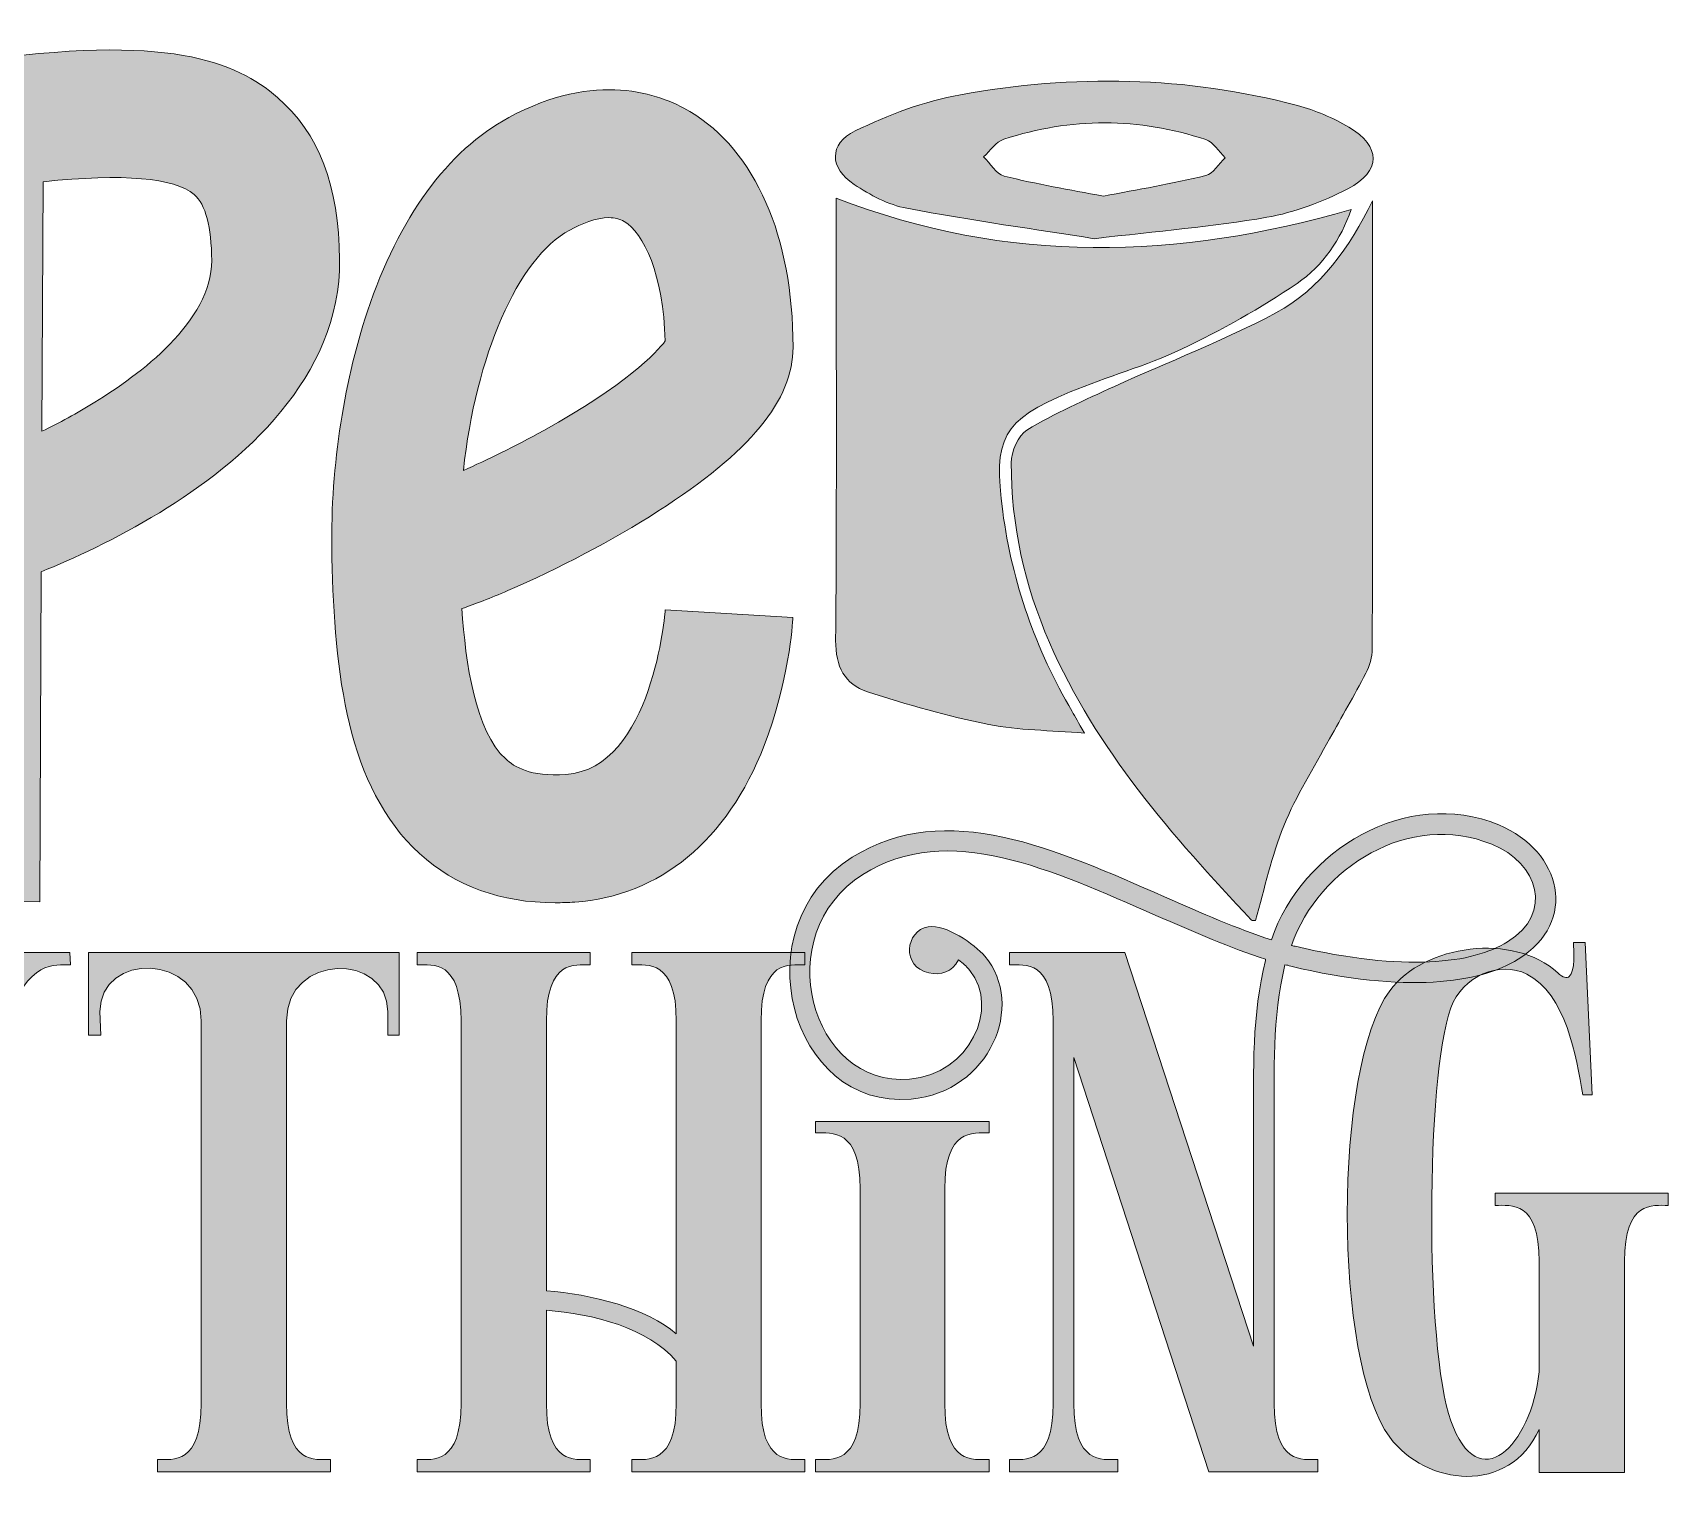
# Model space of a CAD drawing. Header units: inches. Extents: x 82 to 997, y -922 to -158.
# Drawn here: x 539.4 to 986.8, y -561.4 to -160.6 of the extents above; entities that cross this region are included whole.
import ezdxf

# ---------------------------------------------------------------- set-up
doc = ezdxf.new("R2010")
doc.units = ezdxf.units.IN
doc.header["$MEASUREMENT"] = 0
doc.layers.add('Layer 1', color=7, linetype='Continuous')

# ---------------------------------------------------------------- blocks, each defined once
blk = doc.blocks.new('block 3')
at = {"layer": 'Layer 1', "true_color": 0xffffff}
h = blk.add_hatch(color=7, dxfattribs=at)
h.dxf.hatch_style = 2
edge = h.paths.add_edge_path()
edge.add_spline(control_points=[(623.37, -222.68), (623.61, -254.96), (596.71, -278.12), (574.09, -291.87), (562.17, -299.12), (550.3, -304.54), (541.77, -308.03), (541.77, -308.03), (541.36, -398.3), (541.36, -398.3), (541.36, -398.3), (506.37, -398.14), (506.37, -398.14), (506.37, -398.14), (507.4, -170.8), (507.4, -170.8), (507.4, -170.8), (522.29, -168.62), (522.29, -168.62), (576.9, -160.62), (594.98, -168.56), (606.37, -178.33), (617.66, -188.02), (623.22, -202.52), (623.37, -222.68)], knot_values=[0, 0, 0, 0, 1, 1, 1, 2, 2, 2, 3, 3, 3, 4, 4, 4, 5, 5, 5, 6, 6, 6, 7, 7, 7, 8, 8, 8, 8], degree=3, periodic=1)
edge = h.paths.add_edge_path()
edge.add_spline(control_points=[(588.38, -222.94), (588.32, -213.63), (586.7, -207.56), (583.59, -204.89), (578.19, -200.26), (564.31, -199.08), (542.25, -201.36), (542.25, -201.36), (541.94, -269.6), (541.94, -269.6), (546.57, -267.33), (551.51, -264.68), (556.41, -261.67), (568.4, -254.32), (588.51, -239.51), (588.38, -222.94)], knot_values=[0, 0, 0, 0, 1, 1, 1, 2, 2, 2, 3, 3, 3, 4, 4, 4, 5, 5, 5, 5], degree=3, periodic=1)
h = blk.add_hatch(color=7, dxfattribs=at)
h.dxf.hatch_style = 2
edge = h.paths.add_edge_path()
edge.add_spline(control_points=[(712.43, -318.43), (712.43, -318.43), (747.36, -320.5), (747.36, -320.5), (747.26, -322.28), (746.16, -338.42), (739.5, -355.51), (729.35, -381.53), (710.94, -396.74), (687.67, -398.34), (685.85, -398.47), (684.08, -398.53), (682.33, -398.53), (667.48, -398.53), (655.02, -394.02), (645.21, -385.08), (625.38, -366.99), (621.97, -335.54), (621.24, -304.25), (620.71, -281.16), (624.16, -257.2), (630.98, -236.78), (639.51, -211.18), (652.88, -192.86), (669.66, -183.8), (693.47, -170.92), (710.86, -177.24), (719.12, -182.16), (737.06, -192.84), (747.36, -216.33), (747.39, -246.59), (747.4, -261.06), (735.65, -275.33), (710.41, -291.49), (698.12, -299.36), (683.15, -307.27), (669.34, -313.19), (664.57, -315.23), (660.43, -316.85), (656.81, -318.09), (657.78, -332.98), (660.48, -351.64), (668.78, -359.22), (671.13, -361.35), (675.39, -364.12), (685.25, -363.44), (709, -361.8), (712.4, -318.87), (712.43, -318.43)], knot_values=[0, 0, 0, 0, 1, 1, 1, 2, 2, 2, 3, 3, 3, 4, 4, 4, 5, 5, 5, 6, 6, 6, 7, 7, 7, 8, 8, 8, 9, 9, 9, 10, 10, 10, 11, 11, 11, 12, 12, 12, 13, 13, 13, 14, 14, 14, 15, 15, 15, 16, 16, 16, 16], degree=3, periodic=1)
edge = h.paths.add_edge_path()
edge.add_spline(control_points=[(657.21, -280.3), (663.6, -277.49), (671.19, -273.82), (679.2, -269.37), (701.36, -257.05), (710.26, -248.05), (712.38, -244.91), (712.03, -226.83), (706.42, -215.32), (701.21, -212.22), (699.97, -211.48), (698.54, -211.18), (697.03, -211.18), (693.48, -211.18), (689.46, -212.86), (686.29, -214.57), (671.96, -222.32), (660.6, -249.15), (657.21, -280.3)], knot_values=[0, 0, 0, 0, 1, 1, 1, 2, 2, 2, 3, 3, 3, 4, 4, 4, 5, 5, 5, 6, 6, 6, 6], degree=3, periodic=1)
at = {"layer": 'Layer 1', "lineweight": 0}
for points, knots in [([(623.37, -222.68), (623.61, -254.96), (596.71, -278.12), (574.09, -291.87), (562.17, -299.12), (550.3, -304.54), (541.77, -308.03), (541.77, -308.03), (541.36, -398.3), (541.36, -398.3), (541.36, -398.3), (506.37, -398.14), (506.37, -398.14), (506.37, -398.14), (507.4, -170.8), (507.4, -170.8), (507.4, -170.8), (522.29, -168.62), (522.29, -168.62), (576.9, -160.62), (594.98, -168.56), (606.37, -178.33), (617.66, -188.02), (623.22, -202.52), (623.37, -222.68)], [0, 0, 0, 0, 1, 1, 1, 2, 2, 2, 3, 3, 3, 4, 4, 4, 5, 5, 5, 6, 6, 6, 7, 7, 7, 8, 8, 8, 8]), ([(712.43, -318.43), (712.43, -318.43), (747.36, -320.5), (747.36, -320.5), (747.26, -322.28), (746.16, -338.42), (739.5, -355.51), (729.35, -381.53), (710.94, -396.74), (687.67, -398.34), (685.85, -398.47), (684.08, -398.53), (682.33, -398.53), (667.48, -398.53), (655.02, -394.02), (645.21, -385.08), (625.38, -366.99), (621.97, -335.54), (621.24, -304.25), (620.71, -281.16), (624.16, -257.2), (630.98, -236.78), (639.51, -211.18), (652.88, -192.86), (669.66, -183.8), (693.47, -170.92), (710.86, -177.24), (719.12, -182.16), (737.06, -192.84), (747.36, -216.33), (747.39, -246.59), (747.4, -261.06), (735.65, -275.33), (710.41, -291.49), (698.12, -299.36), (683.15, -307.27), (669.34, -313.19), (664.57, -315.23), (660.43, -316.85), (656.81, -318.09), (657.78, -332.98), (660.48, -351.64), (668.78, -359.22), (671.13, -361.35), (675.39, -364.12), (685.25, -363.44), (709, -361.8), (712.4, -318.87), (712.43, -318.43)], [0, 0, 0, 0, 1, 1, 1, 2, 2, 2, 3, 3, 3, 4, 4, 4, 5, 5, 5, 6, 6, 6, 7, 7, 7, 8, 8, 8, 9, 9, 9, 10, 10, 10, 11, 11, 11, 12, 12, 12, 13, 13, 13, 14, 14, 14, 15, 15, 15, 16, 16, 16, 16]), ([(588.38, -222.94), (588.32, -213.63), (586.7, -207.56), (583.59, -204.89), (578.19, -200.26), (564.31, -199.08), (542.25, -201.36), (542.25, -201.36), (541.94, -269.6), (541.94, -269.6), (546.57, -267.33), (551.51, -264.68), (556.41, -261.67), (568.4, -254.32), (588.51, -239.51), (588.38, -222.94)], [0, 0, 0, 0, 1, 1, 1, 2, 2, 2, 3, 3, 3, 4, 4, 4, 5, 5, 5, 5]), ([(657.21, -280.3), (663.6, -277.49), (671.19, -273.82), (679.2, -269.37), (701.36, -257.05), (710.26, -248.05), (712.38, -244.91), (712.03, -226.83), (706.42, -215.32), (701.21, -212.22), (699.97, -211.48), (698.54, -211.18), (697.03, -211.18), (693.48, -211.18), (689.46, -212.86), (686.29, -214.57), (671.96, -222.32), (660.6, -249.15), (657.21, -280.3)], [0, 0, 0, 0, 1, 1, 1, 2, 2, 2, 3, 3, 3, 4, 4, 4, 5, 5, 5, 6, 6, 6, 6])]:
    blk.add_open_spline(points, degree=3, knots=knots, dxfattribs=at)
blk = doc.blocks.new('block 4')
at = {"layer": 'Layer 1', "true_color": 0xffffff}
h = blk.add_hatch(color=7, dxfattribs=at)
h.dxf.hatch_style = 2
edge = h.paths.add_edge_path()
edge.add_spline(control_points=[(784.36, -405.12), (789.27, -404.33), (796.92, -409.83), (799.87, -413.17), (811.06, -426.52), (801.24, -450.27), (779.65, -452.23), (746.67, -455.18), (732.93, -405.31), (763.55, -386.08), (789.46, -369.98), (819.1, -383.92), (848.94, -396.87), (859.15, -401.39), (868.97, -405.71), (878.19, -408.65), (886.64, -384.11), (915.1, -366.84), (940.42, -377.24), (957.7, -384.5), (962.22, -403.74), (945.72, -413.95), (935.12, -420.62), (915.1, -423.37), (883.49, -415.91), (882.9, -415.72), (882.51, -415.52), (881.92, -415.52), (878.39, -430.05), (878.98, -444.58), (878.98, -459.3), (878.98, -459.3), (878.98, -535.47), (878.98, -535.47), (878.98, -552.15), (886.64, -550.78), (890.95, -550.78), (890.95, -550.78), (890.95, -554.12), (890.95, -554.12), (881.14, -554.12), (871.13, -554.12), (861.31, -554.12), (861.31, -554.12), (861.11, -554.12), (861.11, -554.12), (861.11, -554.12), (824.21, -440.85), (824.21, -440.85), (824.21, -440.85), (824.21, -535.47), (824.21, -535.47), (824.21, -552.15), (831.86, -550.78), (836.18, -550.78), (836.18, -550.78), (836.18, -554.12), (836.18, -554.12), (826.37, -554.12), (816.36, -554.12), (806.54, -554.12), (806.54, -554.12), (806.54, -550.78), (806.54, -550.78), (810.86, -550.78), (818.52, -552.15), (818.52, -535.47), (818.52, -535.47), (818.52, -430.83), (818.52, -430.83), (818.52, -414.15), (810.86, -415.52), (806.54, -415.52), (806.54, -415.52), (806.54, -412.18), (806.54, -412.18), (817.14, -412.18), (827.55, -412.18), (838.15, -412.18), (838.15, -412.18), (873.29, -519.76), (873.29, -519.76), (873.29, -519.76), (873.29, -459.49), (873.29, -459.49), (873.29, -444.58), (872.89, -428.87), (876.62, -414.34), (876.62, -414.15), (876.62, -413.95), (876.62, -413.95), (867.2, -411.01), (856.99, -406.49), (846.59, -401.98), (818.12, -389.61), (789.85, -376.06), (766.49, -390.79), (740.58, -407.08), (752.16, -449.09), (779.25, -446.74), (795.74, -445.36), (803.99, -427.3), (795.74, -417.09), (794.57, -415.72), (793.98, -415.13), (792.6, -414.15), (791.03, -417.49), (787.69, -418.47), (784.55, -417.68), (776.9, -416.11), (778.08, -406.1), (784.36, -405.12)], knot_values=[0, 0, 0, 0, 1, 1, 1, 2, 2, 2, 3, 3, 3, 4, 4, 4, 5, 5, 5, 6, 6, 6, 7, 7, 7, 8, 8, 8, 9, 9, 9, 10, 10, 10, 11, 11, 11, 12, 12, 12, 13, 13, 13, 14, 14, 14, 15, 15, 15, 16, 16, 16, 17, 17, 17, 18, 18, 18, 19, 19, 19, 20, 20, 20, 21, 21, 21, 22, 22, 22, 23, 23, 23, 24, 24, 24, 25, 25, 25, 26, 26, 26, 27, 27, 27, 28, 28, 28, 29, 29, 29, 30, 30, 30, 31, 31, 31, 32, 32, 32, 33, 33, 33, 34, 34, 34, 35, 35, 35, 36, 36, 36, 37, 37, 37, 37], degree=3, periodic=1)
edge = h.paths.add_edge_path()
edge.add_spline(control_points=[(801.04, -461.46), (796.53, -461.46), (788.87, -460.28), (788.87, -476.77), (788.87, -511.71), (788.87, -500.52), (788.87, -535.47), (788.87, -552.15), (796.53, -550.78), (801.04, -550.78), (801.04, -550.78), (801.04, -554.12), (801.04, -554.12), (785.14, -554.12), (769.44, -554.12), (753.54, -554.12), (753.54, -554.12), (753.54, -550.78), (753.54, -550.78), (758.05, -550.78), (765.71, -552.15), (765.71, -535.47), (765.71, -500.52), (765.71, -511.71), (765.71, -476.77), (765.71, -460.28), (758.05, -461.46), (753.54, -461.46), (753.54, -461.46), (753.54, -458.32), (753.54, -458.32), (769.44, -458.32), (785.14, -458.32), (801.04, -458.32), (801.04, -458.32), (801.04, -461.46), (801.04, -461.46)], knot_values=[0, 0, 0, 0, 1, 1, 1, 2, 2, 2, 3, 3, 3, 4, 4, 4, 5, 5, 5, 6, 6, 6, 7, 7, 7, 8, 8, 8, 9, 9, 9, 10, 10, 10, 11, 11, 11, 12, 12, 12, 12], degree=3, periodic=1)
edge = h.paths.add_edge_path()
edge.add_spline(control_points=[(884.67, -410.42), (914.71, -417.49), (933.36, -415.13), (942.78, -409.24), (955.54, -401.39), (951.22, -387.65), (938.46, -382.54), (916.08, -373.32), (891.15, -388.82), (883.69, -410.22), (883.89, -410.22), (884.28, -410.42), (884.67, -410.42)], knot_values=[0, 0, 0, 0, 1, 1, 1, 2, 2, 2, 3, 3, 3, 4, 4, 4, 4], degree=3, periodic=1)
h = blk.add_hatch(color=7, dxfattribs=at)
h.dxf.hatch_style = 2
edge = h.paths.add_edge_path()
edge.add_spline(control_points=[(951.42, -526.83), (951.42, -516.82), (951.42, -506.61), (951.42, -496.6), (951.42, -479.91), (943.77, -481.29), (939.45, -481.29), (939.45, -481.29), (939.45, -477.95), (939.45, -477.95), (955.15, -477.95), (970.86, -477.95), (986.76, -477.95), (986.76, -477.95), (986.76, -481.29), (986.76, -481.29), (982.44, -481.29), (974.79, -479.91), (974.79, -496.6), (974.79, -496.6), (974.79, -554.31), (974.79, -554.31), (974.79, -554.31), (951.42, -554.31), (951.42, -554.31), (951.42, -554.31), (951.42, -542.53), (951.42, -542.53), (943.38, -560.59), (920.41, -558.04), (910.59, -544.69), (895.08, -524.08), (895.08, -443.4), (910.59, -422.59), (920.01, -409.83), (944.55, -406.69), (956.53, -417.68), (957.9, -419.06), (959.08, -419.25), (959.67, -418.66), (961.43, -417.29), (960.85, -411.4), (960.85, -409.44), (960.85, -409.44), (963.99, -409.44), (963.99, -409.44), (963.99, -409.44), (965.95, -451.05), (965.95, -451.05), (965.95, -451.05), (963.4, -451.05), (963.4, -451.05), (961.63, -440.65), (958.69, -423.37), (948.09, -418.07), (940.63, -414.34), (930.42, -418.47), (927.28, -427.3), (920.41, -446.34), (920.21, -520.35), (927.28, -540.18), (934.74, -561.38), (949.26, -547.25), (951.42, -526.83)], knot_values=[0, 0, 0, 0, 1, 1, 1, 2, 2, 2, 3, 3, 3, 4, 4, 4, 5, 5, 5, 6, 6, 6, 7, 7, 7, 8, 8, 8, 9, 9, 9, 10, 10, 10, 11, 11, 11, 12, 12, 12, 13, 13, 13, 14, 14, 14, 15, 15, 15, 16, 16, 16, 17, 17, 17, 18, 18, 18, 19, 19, 19, 20, 20, 20, 21, 21, 21, 21], degree=3, periodic=1)
h = blk.add_hatch(color=7, dxfattribs=at)
h.dxf.hatch_style = 2
edge = h.paths.add_edge_path()
edge.add_spline(control_points=[(512.46, -483.25), (512.46, -499.94), (512.46, -518.78), (512.46, -535.47), (512.46, -552.15), (520.12, -550.78), (524.44, -550.78), (524.44, -550.78), (524.44, -554.12), (524.44, -554.12), (508.73, -554.12), (492.83, -554.12), (477.13, -554.12), (477.13, -554.12), (477.13, -550.78), (477.13, -550.78), (481.45, -550.78), (489.1, -552.15), (489.1, -535.47), (489.1, -535.47), (489.1, -485.21), (489.1, -485.21), (489.1, -485.21), (465.55, -430.83), (465.55, -430.83), (458.48, -414.15), (450.63, -415.52), (446.31, -415.52), (446.31, -415.52), (446.31, -412.18), (446.31, -412.18), (446.31, -412.18), (493.03, -412.18), (493.03, -412.18), (493.03, -412.18), (492.83, -415.52), (492.83, -415.52), (488.51, -415.52), (481.84, -414.15), (488.91, -430.83), (488.91, -430.83), (509.32, -476.18), (509.32, -476.18), (509.32, -476.18), (526.6, -430.83), (526.6, -430.83), (532.49, -414.15), (525.81, -415.52), (521.49, -415.52), (521.49, -415.52), (521.3, -412.18), (521.3, -412.18), (521.3, -412.18), (549.57, -412.18), (549.57, -412.18), (549.57, -412.18), (549.76, -415.52), (549.76, -415.52), (545.44, -415.52), (538.18, -414.15), (532.29, -430.83), (532.29, -430.83), (512.46, -483.25), (512.46, -483.25)], knot_values=[0, 0, 0, 0, 1, 1, 1, 2, 2, 2, 3, 3, 3, 4, 4, 4, 5, 5, 5, 6, 6, 6, 7, 7, 7, 8, 8, 8, 9, 9, 9, 10, 10, 10, 11, 11, 11, 12, 12, 12, 13, 13, 13, 14, 14, 14, 15, 15, 15, 16, 16, 16, 17, 17, 17, 18, 18, 18, 19, 19, 19, 20, 20, 20, 21, 21, 21, 21], degree=3, periodic=1)
h = blk.add_hatch(color=7, dxfattribs=at)
h.dxf.hatch_style = 2
edge = h.paths.add_edge_path()
edge.add_spline(control_points=[(639.67, -412.18), (639.67, -412.18), (639.67, -425.73), (639.67, -425.73), (639.67, -425.73), (639.67, -434.76), (639.67, -434.76), (639.67, -434.76), (636.53, -434.76), (636.53, -434.76), (636.53, -434.37), (636.53, -430.83), (636.53, -428.28), (636.53, -412.18), (608.85, -412.18), (608.85, -430.83), (608.85, -465.78), (608.85, -500.52), (608.85, -535.47), (608.85, -552.15), (616.51, -550.78), (620.83, -550.78), (620.83, -550.78), (620.83, -554.12), (620.83, -554.12), (605.12, -554.12), (589.22, -554.12), (573.52, -554.12), (573.52, -554.12), (573.52, -550.78), (573.52, -550.78), (577.84, -550.78), (585.49, -552.15), (585.49, -535.47), (585.49, -500.52), (585.49, -465.78), (585.49, -430.83), (585.49, -412.18), (557.81, -411.99), (557.81, -428.28), (557.81, -428.28), (558.01, -434.76), (558.01, -434.76), (558.01, -434.76), (554.67, -434.76), (554.67, -434.76), (554.67, -434.76), (554.67, -425.73), (554.67, -425.73), (554.67, -425.73), (554.67, -412.18), (554.67, -412.18), (554.67, -412.18), (639.67, -412.18), (639.67, -412.18)], knot_values=[0, 0, 0, 0, 1, 1, 1, 2, 2, 2, 3, 3, 3, 4, 4, 4, 5, 5, 5, 6, 6, 6, 7, 7, 7, 8, 8, 8, 9, 9, 9, 10, 10, 10, 11, 11, 11, 12, 12, 12, 13, 13, 13, 14, 14, 14, 15, 15, 15, 16, 16, 16, 17, 17, 17, 18, 18, 18, 18], degree=3, periodic=1)
h = blk.add_hatch(color=7, dxfattribs=at)
h.dxf.hatch_style = 2
edge = h.paths.add_edge_path()
edge.add_spline(control_points=[(750.59, -415.52), (746.27, -415.52), (738.62, -414.15), (738.62, -430.83), (738.62, -465.78), (738.62, -500.52), (738.62, -535.47), (738.62, -552.15), (746.27, -550.78), (750.59, -550.78), (750.59, -550.78), (750.59, -554.12), (750.59, -554.12), (734.89, -554.12), (719.18, -554.12), (703.28, -554.12), (703.28, -554.12), (703.28, -550.78), (703.28, -550.78), (707.6, -550.78), (715.45, -552.15), (715.45, -535.47), (715.45, -535.47), (715.45, -523.88), (715.45, -523.88), (707.8, -514.85), (692.68, -510.93), (679.92, -509.95), (679.92, -509.95), (679.92, -535.47), (679.92, -535.47), (679.92, -552.15), (687.58, -550.78), (691.89, -550.78), (691.89, -550.78), (691.89, -554.12), (691.89, -554.12), (676.19, -554.12), (660.29, -554.12), (644.58, -554.12), (644.58, -554.12), (644.58, -550.78), (644.58, -550.78), (648.9, -550.78), (656.56, -552.15), (656.56, -535.47), (656.56, -500.52), (656.56, -465.78), (656.56, -430.83), (656.56, -414.15), (648.9, -415.52), (644.58, -415.52), (644.58, -415.52), (644.58, -412.18), (644.58, -412.18), (660.29, -412.18), (676.19, -412.18), (691.89, -412.18), (691.89, -412.18), (691.89, -415.52), (691.89, -415.52), (687.58, -415.52), (679.92, -414.15), (679.92, -430.83), (679.92, -430.83), (679.92, -504.65), (679.92, -504.65), (691.89, -505.43), (707.6, -509.55), (715.45, -516.42), (715.45, -516.42), (715.45, -430.83), (715.45, -430.83), (715.45, -414.15), (707.6, -415.52), (703.28, -415.52), (703.28, -415.52), (703.28, -412.18), (703.28, -412.18), (719.18, -412.18), (734.89, -412.18), (750.59, -412.18), (750.59, -412.18), (750.59, -415.52), (750.59, -415.52)], knot_values=[0, 0, 0, 0, 1, 1, 1, 2, 2, 2, 3, 3, 3, 4, 4, 4, 5, 5, 5, 6, 6, 6, 7, 7, 7, 8, 8, 8, 9, 9, 9, 10, 10, 10, 11, 11, 11, 12, 12, 12, 13, 13, 13, 14, 14, 14, 15, 15, 15, 16, 16, 16, 17, 17, 17, 18, 18, 18, 19, 19, 19, 20, 20, 20, 21, 21, 21, 22, 22, 22, 23, 23, 23, 24, 24, 24, 25, 25, 25, 26, 26, 26, 27, 27, 27, 28, 28, 28, 28], degree=3, periodic=1)
at = {"layer": 'Layer 1', "lineweight": 0}
for points, knots in [([(784.36, -405.12), (789.27, -404.33), (796.92, -409.83), (799.87, -413.17), (811.06, -426.52), (801.24, -450.27), (779.65, -452.23), (746.67, -455.18), (732.93, -405.31), (763.55, -386.08), (789.46, -369.98), (819.1, -383.92), (848.94, -396.87), (859.15, -401.39), (868.97, -405.71), (878.19, -408.65), (886.64, -384.11), (915.1, -366.84), (940.42, -377.24), (957.7, -384.5), (962.22, -403.74), (945.72, -413.95), (935.12, -420.62), (915.1, -423.37), (883.49, -415.91), (882.9, -415.72), (882.51, -415.52), (881.92, -415.52), (878.39, -430.05), (878.98, -444.58), (878.98, -459.3), (878.98, -459.3), (878.98, -535.47), (878.98, -535.47), (878.98, -552.15), (886.64, -550.78), (890.95, -550.78), (890.95, -550.78), (890.95, -554.12), (890.95, -554.12), (881.14, -554.12), (871.13, -554.12), (861.31, -554.12), (861.31, -554.12), (861.11, -554.12), (861.11, -554.12), (861.11, -554.12), (824.21, -440.85), (824.21, -440.85), (824.21, -440.85), (824.21, -535.47), (824.21, -535.47), (824.21, -552.15), (831.86, -550.78), (836.18, -550.78), (836.18, -550.78), (836.18, -554.12), (836.18, -554.12), (826.37, -554.12), (816.36, -554.12), (806.54, -554.12), (806.54, -554.12), (806.54, -550.78), (806.54, -550.78), (810.86, -550.78), (818.52, -552.15), (818.52, -535.47), (818.52, -535.47), (818.52, -430.83), (818.52, -430.83), (818.52, -414.15), (810.86, -415.52), (806.54, -415.52), (806.54, -415.52), (806.54, -412.18), (806.54, -412.18), (817.14, -412.18), (827.55, -412.18), (838.15, -412.18), (838.15, -412.18), (873.29, -519.76), (873.29, -519.76), (873.29, -519.76), (873.29, -459.49), (873.29, -459.49), (873.29, -444.58), (872.89, -428.87), (876.62, -414.34), (876.62, -414.15), (876.62, -413.95), (876.62, -413.95), (867.2, -411.01), (856.99, -406.49), (846.59, -401.98), (818.12, -389.61), (789.85, -376.06), (766.49, -390.79), (740.58, -407.08), (752.16, -449.09), (779.25, -446.74), (795.74, -445.36), (803.99, -427.3), (795.74, -417.09), (794.57, -415.72), (793.98, -415.13), (792.6, -414.15), (791.03, -417.49), (787.69, -418.47), (784.55, -417.68), (776.9, -416.11), (778.08, -406.1), (784.36, -405.12)], [0, 0, 0, 0, 1, 1, 1, 2, 2, 2, 3, 3, 3, 4, 4, 4, 5, 5, 5, 6, 6, 6, 7, 7, 7, 8, 8, 8, 9, 9, 9, 10, 10, 10, 11, 11, 11, 12, 12, 12, 13, 13, 13, 14, 14, 14, 15, 15, 15, 16, 16, 16, 17, 17, 17, 18, 18, 18, 19, 19, 19, 20, 20, 20, 21, 21, 21, 22, 22, 22, 23, 23, 23, 24, 24, 24, 25, 25, 25, 26, 26, 26, 27, 27, 27, 28, 28, 28, 29, 29, 29, 30, 30, 30, 31, 31, 31, 32, 32, 32, 33, 33, 33, 34, 34, 34, 35, 35, 35, 36, 36, 36, 37, 37, 37, 37]), ([(884.67, -410.42), (914.71, -417.49), (933.36, -415.13), (942.78, -409.24), (955.54, -401.39), (951.22, -387.65), (938.46, -382.54), (916.08, -373.32), (891.15, -388.82), (883.69, -410.22), (883.89, -410.22), (884.28, -410.42), (884.67, -410.42)], [0, 0, 0, 0, 1, 1, 1, 2, 2, 2, 3, 3, 3, 4, 4, 4, 4]), ([(951.42, -526.83), (951.42, -516.82), (951.42, -506.61), (951.42, -496.6), (951.42, -479.91), (943.77, -481.29), (939.45, -481.29), (939.45, -481.29), (939.45, -477.95), (939.45, -477.95), (955.15, -477.95), (970.86, -477.95), (986.76, -477.95), (986.76, -477.95), (986.76, -481.29), (986.76, -481.29), (982.44, -481.29), (974.79, -479.91), (974.79, -496.6), (974.79, -496.6), (974.79, -554.31), (974.79, -554.31), (974.79, -554.31), (951.42, -554.31), (951.42, -554.31), (951.42, -554.31), (951.42, -542.53), (951.42, -542.53), (943.38, -560.59), (920.41, -558.04), (910.59, -544.69), (895.08, -524.08), (895.08, -443.4), (910.59, -422.59), (920.01, -409.83), (944.55, -406.69), (956.53, -417.68), (957.9, -419.06), (959.08, -419.25), (959.67, -418.66), (961.43, -417.29), (960.85, -411.4), (960.85, -409.44), (960.85, -409.44), (963.99, -409.44), (963.99, -409.44), (963.99, -409.44), (965.95, -451.05), (965.95, -451.05), (965.95, -451.05), (963.4, -451.05), (963.4, -451.05), (961.63, -440.65), (958.69, -423.37), (948.09, -418.07), (940.63, -414.34), (930.42, -418.47), (927.28, -427.3), (920.41, -446.34), (920.21, -520.35), (927.28, -540.18), (934.74, -561.38), (949.26, -547.25), (951.42, -526.83)], [0, 0, 0, 0, 1, 1, 1, 2, 2, 2, 3, 3, 3, 4, 4, 4, 5, 5, 5, 6, 6, 6, 7, 7, 7, 8, 8, 8, 9, 9, 9, 10, 10, 10, 11, 11, 11, 12, 12, 12, 13, 13, 13, 14, 14, 14, 15, 15, 15, 16, 16, 16, 17, 17, 17, 18, 18, 18, 19, 19, 19, 20, 20, 20, 21, 21, 21, 21]), ([(512.46, -483.25), (512.46, -499.94), (512.46, -518.78), (512.46, -535.47), (512.46, -552.15), (520.12, -550.78), (524.44, -550.78), (524.44, -550.78), (524.44, -554.12), (524.44, -554.12), (508.73, -554.12), (492.83, -554.12), (477.13, -554.12), (477.13, -554.12), (477.13, -550.78), (477.13, -550.78), (481.45, -550.78), (489.1, -552.15), (489.1, -535.47), (489.1, -535.47), (489.1, -485.21), (489.1, -485.21), (489.1, -485.21), (465.55, -430.83), (465.55, -430.83), (458.48, -414.15), (450.63, -415.52), (446.31, -415.52), (446.31, -415.52), (446.31, -412.18), (446.31, -412.18), (446.31, -412.18), (493.03, -412.18), (493.03, -412.18), (493.03, -412.18), (492.83, -415.52), (492.83, -415.52), (488.51, -415.52), (481.84, -414.15), (488.91, -430.83), (488.91, -430.83), (509.32, -476.18), (509.32, -476.18), (509.32, -476.18), (526.6, -430.83), (526.6, -430.83), (532.49, -414.15), (525.81, -415.52), (521.49, -415.52), (521.49, -415.52), (521.3, -412.18), (521.3, -412.18), (521.3, -412.18), (549.57, -412.18), (549.57, -412.18), (549.57, -412.18), (549.76, -415.52), (549.76, -415.52), (545.44, -415.52), (538.18, -414.15), (532.29, -430.83), (532.29, -430.83), (512.46, -483.25), (512.46, -483.25)], [0, 0, 0, 0, 1, 1, 1, 2, 2, 2, 3, 3, 3, 4, 4, 4, 5, 5, 5, 6, 6, 6, 7, 7, 7, 8, 8, 8, 9, 9, 9, 10, 10, 10, 11, 11, 11, 12, 12, 12, 13, 13, 13, 14, 14, 14, 15, 15, 15, 16, 16, 16, 17, 17, 17, 18, 18, 18, 19, 19, 19, 20, 20, 20, 21, 21, 21, 21]), ([(639.67, -412.18), (639.67, -412.18), (639.67, -425.73), (639.67, -425.73), (639.67, -425.73), (639.67, -434.76), (639.67, -434.76), (639.67, -434.76), (636.53, -434.76), (636.53, -434.76), (636.53, -434.37), (636.53, -430.83), (636.53, -428.28), (636.53, -412.18), (608.85, -412.18), (608.85, -430.83), (608.85, -465.78), (608.85, -500.52), (608.85, -535.47), (608.85, -552.15), (616.51, -550.78), (620.83, -550.78), (620.83, -550.78), (620.83, -554.12), (620.83, -554.12), (605.12, -554.12), (589.22, -554.12), (573.52, -554.12), (573.52, -554.12), (573.52, -550.78), (573.52, -550.78), (577.84, -550.78), (585.49, -552.15), (585.49, -535.47), (585.49, -500.52), (585.49, -465.78), (585.49, -430.83), (585.49, -412.18), (557.81, -411.99), (557.81, -428.28), (557.81, -428.28), (558.01, -434.76), (558.01, -434.76), (558.01, -434.76), (554.67, -434.76), (554.67, -434.76), (554.67, -434.76), (554.67, -425.73), (554.67, -425.73), (554.67, -425.73), (554.67, -412.18), (554.67, -412.18), (554.67, -412.18), (639.67, -412.18), (639.67, -412.18)], [0, 0, 0, 0, 1, 1, 1, 2, 2, 2, 3, 3, 3, 4, 4, 4, 5, 5, 5, 6, 6, 6, 7, 7, 7, 8, 8, 8, 9, 9, 9, 10, 10, 10, 11, 11, 11, 12, 12, 12, 13, 13, 13, 14, 14, 14, 15, 15, 15, 16, 16, 16, 17, 17, 17, 18, 18, 18, 18]), ([(750.59, -415.52), (746.27, -415.52), (738.62, -414.15), (738.62, -430.83), (738.62, -465.78), (738.62, -500.52), (738.62, -535.47), (738.62, -552.15), (746.27, -550.78), (750.59, -550.78), (750.59, -550.78), (750.59, -554.12), (750.59, -554.12), (734.89, -554.12), (719.18, -554.12), (703.28, -554.12), (703.28, -554.12), (703.28, -550.78), (703.28, -550.78), (707.6, -550.78), (715.45, -552.15), (715.45, -535.47), (715.45, -535.47), (715.45, -523.88), (715.45, -523.88), (707.8, -514.85), (692.68, -510.93), (679.92, -509.95), (679.92, -509.95), (679.92, -535.47), (679.92, -535.47), (679.92, -552.15), (687.58, -550.78), (691.89, -550.78), (691.89, -550.78), (691.89, -554.12), (691.89, -554.12), (676.19, -554.12), (660.29, -554.12), (644.58, -554.12), (644.58, -554.12), (644.58, -550.78), (644.58, -550.78), (648.9, -550.78), (656.56, -552.15), (656.56, -535.47), (656.56, -500.52), (656.56, -465.78), (656.56, -430.83), (656.56, -414.15), (648.9, -415.52), (644.58, -415.52), (644.58, -415.52), (644.58, -412.18), (644.58, -412.18), (660.29, -412.18), (676.19, -412.18), (691.89, -412.18), (691.89, -412.18), (691.89, -415.52), (691.89, -415.52), (687.58, -415.52), (679.92, -414.15), (679.92, -430.83), (679.92, -430.83), (679.92, -504.65), (679.92, -504.65), (691.89, -505.43), (707.6, -509.55), (715.45, -516.42), (715.45, -516.42), (715.45, -430.83), (715.45, -430.83), (715.45, -414.15), (707.6, -415.52), (703.28, -415.52), (703.28, -415.52), (703.28, -412.18), (703.28, -412.18), (719.18, -412.18), (734.89, -412.18), (750.59, -412.18), (750.59, -412.18), (750.59, -415.52), (750.59, -415.52)], [0, 0, 0, 0, 1, 1, 1, 2, 2, 2, 3, 3, 3, 4, 4, 4, 5, 5, 5, 6, 6, 6, 7, 7, 7, 8, 8, 8, 9, 9, 9, 10, 10, 10, 11, 11, 11, 12, 12, 12, 13, 13, 13, 14, 14, 14, 15, 15, 15, 16, 16, 16, 17, 17, 17, 18, 18, 18, 19, 19, 19, 20, 20, 20, 21, 21, 21, 22, 22, 22, 23, 23, 23, 24, 24, 24, 25, 25, 25, 26, 26, 26, 27, 27, 27, 28, 28, 28, 28]), ([(801.04, -461.46), (796.53, -461.46), (788.87, -460.28), (788.87, -476.77), (788.87, -511.71), (788.87, -500.52), (788.87, -535.47), (788.87, -552.15), (796.53, -550.78), (801.04, -550.78), (801.04, -550.78), (801.04, -554.12), (801.04, -554.12), (785.14, -554.12), (769.44, -554.12), (753.54, -554.12), (753.54, -554.12), (753.54, -550.78), (753.54, -550.78), (758.05, -550.78), (765.71, -552.15), (765.71, -535.47), (765.71, -500.52), (765.71, -511.71), (765.71, -476.77), (765.71, -460.28), (758.05, -461.46), (753.54, -461.46), (753.54, -461.46), (753.54, -458.32), (753.54, -458.32), (769.44, -458.32), (785.14, -458.32), (801.04, -458.32), (801.04, -458.32), (801.04, -461.46), (801.04, -461.46)], [0, 0, 0, 0, 1, 1, 1, 2, 2, 2, 3, 3, 3, 4, 4, 4, 5, 5, 5, 6, 6, 6, 7, 7, 7, 8, 8, 8, 9, 9, 9, 10, 10, 10, 11, 11, 11, 12, 12, 12, 12])]:
    blk.add_open_spline(points, degree=3, knots=knots, dxfattribs=at)
blk = doc.blocks.new('block 7')
at = {"layer": 'Layer 1', "true_color": 0xffffff}
h = blk.add_hatch(color=7, dxfattribs=at)
h.dxf.hatch_style = 2
edge = h.paths.add_edge_path()
edge.add_spline(control_points=[(905.86, -206.61), (905.86, -247.43), (905.89, -288.26), (905.79, -329.08), (905.78, -331.33), (905.06, -333.77), (904.02, -335.79), (900.89, -341.86), (897.39, -347.73), (894.13, -353.73), (889.85, -361.59), (884.98, -369.23), (881.61, -377.47), (878.24, -385.71), (876.42, -394.57), (873.85, -403.38), (873.82, -403.38), (872.98, -403.54), (872.66, -403.2), (851.15, -380.21), (830.29, -356.71), (817.52, -327.39), (810.7, -311.74), (807, -295.31), (807.07, -278.23), (807.08, -275.15), (808.91, -270.71), (811.33, -269.26), (818.94, -264.67), (827.16, -261.05), (835.28, -257.33), (849.99, -250.6), (865.21, -244.86), (879.43, -237.22), (891.72, -230.62), (899.63, -219.28), (905.86, -206.61)], knot_values=[0, 0, 0, 0, 1, 1, 1, 2, 2, 2, 3, 3, 3, 4, 4, 4, 5, 5, 5, 6, 6, 6, 7, 7, 7, 8, 8, 8, 9, 9, 9, 10, 10, 10, 11, 11, 11, 12, 12, 12, 12], degree=3, periodic=1)
at = {"layer": 'Layer 1', "lineweight": 0}
blk.add_open_spline([(905.86, -206.61), (905.86, -247.43), (905.89, -288.26), (905.79, -329.08), (905.78, -331.33), (905.06, -333.77), (904.02, -335.79), (900.89, -341.86), (897.39, -347.73), (894.13, -353.73), (889.85, -361.59), (884.98, -369.23), (881.61, -377.47), (878.24, -385.71), (876.42, -394.57), (873.85, -403.38), (873.82, -403.38), (872.98, -403.54), (872.66, -403.2), (851.15, -380.21), (830.29, -356.71), (817.52, -327.39), (810.7, -311.74), (807, -295.31), (807.07, -278.23), (807.08, -275.15), (808.91, -270.71), (811.33, -269.26), (818.94, -264.67), (827.16, -261.05), (835.28, -257.33), (849.99, -250.6), (865.21, -244.86), (879.43, -237.22), (891.72, -230.62), (899.63, -219.28), (905.86, -206.61)], degree=3, knots=[0, 0, 0, 0, 1, 1, 1, 2, 2, 2, 3, 3, 3, 4, 4, 4, 5, 5, 5, 6, 6, 6, 7, 7, 7, 8, 8, 8, 9, 9, 9, 10, 10, 10, 11, 11, 11, 12, 12, 12, 12], dxfattribs=at)
blk = doc.blocks.new('block 8')
at = {"layer": 'Layer 1', "true_color": 0xffffff}
h = blk.add_hatch(color=7, dxfattribs=at)
h.dxf.hatch_style = 2
edge = h.paths.add_edge_path()
edge.add_spline(control_points=[(759.18, -205.85), (806.2, -224.07), (852.74, -222.65), (899.98, -208.99), (897.25, -216.99), (892.35, -224.35), (885.23, -229.17), (875.23, -235.95), (864.57, -241.93), (853.66, -247.13), (843.87, -251.79), (833.23, -254.66), (823.19, -258.84), (804.53, -266.59), (802.04, -271.57), (804.72, -291.54), (807.34, -311.1), (813.75, -329.26), (823.71, -346.23), (824.56, -347.68), (825.36, -349.15), (827.05, -352.14), (817.55, -351.35), (809.07, -351.42), (800.93, -349.78), (789.71, -347.52), (778.61, -344.38), (767.71, -340.83), (761.53, -338.81), (758.97, -333.91), (759.03, -326.82), (759.35, -288.33), (759.18, -249.82), (759.18, -211.33), (759.18, -209.41), (759.18, -207.5), (759.18, -205.85)], knot_values=[0, 0, 0, 0, 1, 1, 1, 2, 2, 2, 3, 3, 3, 4, 4, 4, 5, 5, 5, 6, 6, 6, 7, 7, 7, 8, 8, 8, 9, 9, 9, 10, 10, 10, 11, 11, 11, 12, 12, 12, 12], degree=3, periodic=1)
at = {"layer": 'Layer 1', "lineweight": 0}
blk.add_open_spline([(759.18, -205.85), (806.2, -224.07), (852.74, -222.65), (899.98, -208.99), (897.25, -216.99), (892.35, -224.35), (885.23, -229.17), (875.23, -235.95), (864.57, -241.93), (853.66, -247.13), (843.87, -251.79), (833.23, -254.66), (823.19, -258.84), (804.53, -266.59), (802.04, -271.57), (804.72, -291.54), (807.34, -311.1), (813.75, -329.26), (823.71, -346.23), (824.56, -347.68), (825.36, -349.15), (827.05, -352.14), (817.55, -351.35), (809.07, -351.42), (800.93, -349.78), (789.71, -347.52), (778.61, -344.38), (767.71, -340.83), (761.53, -338.81), (758.97, -333.91), (759.03, -326.82), (759.35, -288.33), (759.18, -249.82), (759.18, -211.33), (759.18, -209.41), (759.18, -207.5), (759.18, -205.85)], degree=3, knots=[0, 0, 0, 0, 1, 1, 1, 2, 2, 2, 3, 3, 3, 4, 4, 4, 5, 5, 5, 6, 6, 6, 7, 7, 7, 8, 8, 8, 9, 9, 9, 10, 10, 10, 11, 11, 11, 12, 12, 12, 12], dxfattribs=at)
blk = doc.blocks.new('block 9')
at = {"layer": 'Layer 1', "true_color": 0xffffff}
h = blk.add_hatch(color=7, dxfattribs=at)
h.dxf.hatch_style = 2
edge = h.paths.add_edge_path()
edge.add_spline(control_points=[(829.74, -216.94), (814.22, -214.48), (796.29, -211.96), (778.52, -208.64), (773.45, -207.69), (768.45, -204.98), (764.06, -202.1), (757.3, -197.67), (757.1, -190.97), (764.35, -187.47), (773.44, -183.07), (783.26, -179.37), (793.16, -177.58), (823.99, -172), (854.86, -172.41), (885.32, -180.54), (890.21, -181.85), (895.07, -183.87), (899.43, -186.44), (908.24, -191.62), (908.3, -198.57), (899.14, -203.28), (892.2, -206.85), (884.58, -209.78), (876.94, -211.1), (862.25, -213.64), (847.34, -214.85), (829.74, -216.94)], knot_values=[0, 0, 0, 0, 1, 1, 1, 2, 2, 2, 3, 3, 3, 4, 4, 4, 5, 5, 5, 6, 6, 6, 7, 7, 7, 8, 8, 8, 9, 9, 9, 9], degree=3, periodic=1)
edge = h.paths.add_edge_path()
edge.add_spline(control_points=[(832.25, -205.33), (841.64, -203.5), (851.04, -201.91), (860.29, -199.69), (862.32, -199.21), (863.81, -196.48), (865.55, -194.79), (863.8, -193.09), (862.33, -190.54), (860.24, -189.84), (841.9, -183.76), (823.4, -183.75), (805.03, -189.75), (802.89, -190.45), (801.32, -192.89), (799.48, -194.53), (801.34, -196.36), (802.93, -199.27), (805.1, -199.82), (813.92, -202.03), (822.92, -203.5), (832.25, -205.33)], knot_values=[0, 0, 0, 0, 1, 1, 1, 2, 2, 2, 3, 3, 3, 4, 4, 4, 5, 5, 5, 6, 6, 6, 7, 7, 7, 7], degree=3, periodic=1)
at = {"layer": 'Layer 1', "lineweight": 0}
for points, knots in [([(829.74, -216.94), (814.22, -214.48), (796.29, -211.96), (778.52, -208.64), (773.45, -207.69), (768.45, -204.98), (764.06, -202.1), (757.3, -197.67), (757.1, -190.97), (764.35, -187.47), (773.44, -183.07), (783.26, -179.37), (793.16, -177.58), (823.99, -172), (854.86, -172.41), (885.32, -180.54), (890.21, -181.85), (895.07, -183.87), (899.43, -186.44), (908.24, -191.62), (908.3, -198.57), (899.14, -203.28), (892.2, -206.85), (884.58, -209.78), (876.94, -211.1), (862.25, -213.64), (847.34, -214.85), (829.74, -216.94)], [0, 0, 0, 0, 1, 1, 1, 2, 2, 2, 3, 3, 3, 4, 4, 4, 5, 5, 5, 6, 6, 6, 7, 7, 7, 8, 8, 8, 9, 9, 9, 9]), ([(832.25, -205.33), (841.64, -203.5), (851.04, -201.91), (860.29, -199.69), (862.32, -199.21), (863.81, -196.48), (865.55, -194.79), (863.8, -193.09), (862.33, -190.54), (860.24, -189.84), (841.9, -183.76), (823.4, -183.75), (805.03, -189.75), (802.89, -190.45), (801.32, -192.89), (799.48, -194.53), (801.34, -196.36), (802.93, -199.27), (805.1, -199.82), (813.92, -202.03), (822.92, -203.5), (832.25, -205.33)], [0, 0, 0, 0, 1, 1, 1, 2, 2, 2, 3, 3, 3, 4, 4, 4, 5, 5, 5, 6, 6, 6, 7, 7, 7, 7])]:
    blk.add_open_spline(points, degree=3, knots=knots, dxfattribs=at)
blk = doc.blocks.new('block 6')
at = {"layer": 'Layer 1'}
for name in ['block 9', 'block 8', 'block 7']:
    blk.add_blockref(name, (0, 0), dxfattribs=at)

msp = doc.modelspace()

# ---------------------------------------------------------------- block references
at = {"layer": 'Layer 1'}
for name in ['block 3', 'block 6', 'block 4']:
    msp.add_blockref(name, (0, 0), dxfattribs=at)

doc.saveas('drawing.dxf')
